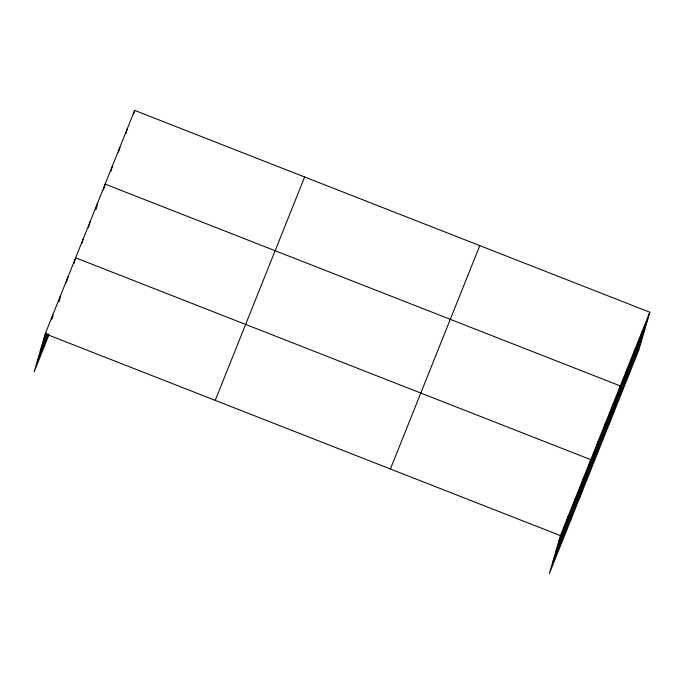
<?xml version="1.0" encoding="UTF-8"?>
<svg xmlns="http://www.w3.org/2000/svg" width="684" height="684" viewBox="0 0 684 684"><rect width="100%" height="100%" fill="white"/><g stroke="black" fill="none" stroke-linecap="round" stroke-linejoin="round"><path stroke-width="1.03" d="M649.8 312.229L560.393 535.606L549.355 573.602L638.762 350.225L649.8 312.229L134.645 110.398L45.238 333.775L34.2 371.771L49.017 334.75M51.437 319.616L52.839 314.794M58.756 301.593L60.44 295.804M66.357 282.612L68.041 276.815M73.957 263.622L75.633 257.825L590.788 459.657L579.75 497.653M81.892 243.265L83.012 239.4M88.424 227.729L90.391 220.966M97.769 202.541L95.803 209.295L96.966 206.388M103.455 189.904L105.139 184.116L620.294 385.938L609.256 423.935M110.834 171.479L112.518 165.682M118.494 152.079L119.897 147.257M125.865 133.654L127.267 128.823M133.525 114.262L134.645 110.398M566.027 523.38L567.994 516.617M573.628 504.39L575.595 497.636M581.229 485.401L583.196 478.646M596.2 447.986L598.167 441.231M603.579 429.561L605.545 422.798M610.957 411.127L612.915 404.372M625.706 374.268L627.673 367.513M633.085 355.842L635.051 349.088M640.463 337.417L642.421 330.654M43.272 340.538L46.315 332.946M52.018 318.701L53.155 315.854M58.858 301.61L59.995 298.763M40.279 350.841L47.119 333.758M37.193 361.468L48.213 333.937M215.238 400.379L304.645 177.002M390.393 469.002L479.8 245.624M558.426 542.369L647.834 318.983M555.434 552.672L644.841 329.295M552.347 563.3L641.754 339.914M45.238 333.775L560.393 535.606"/></g></svg>
